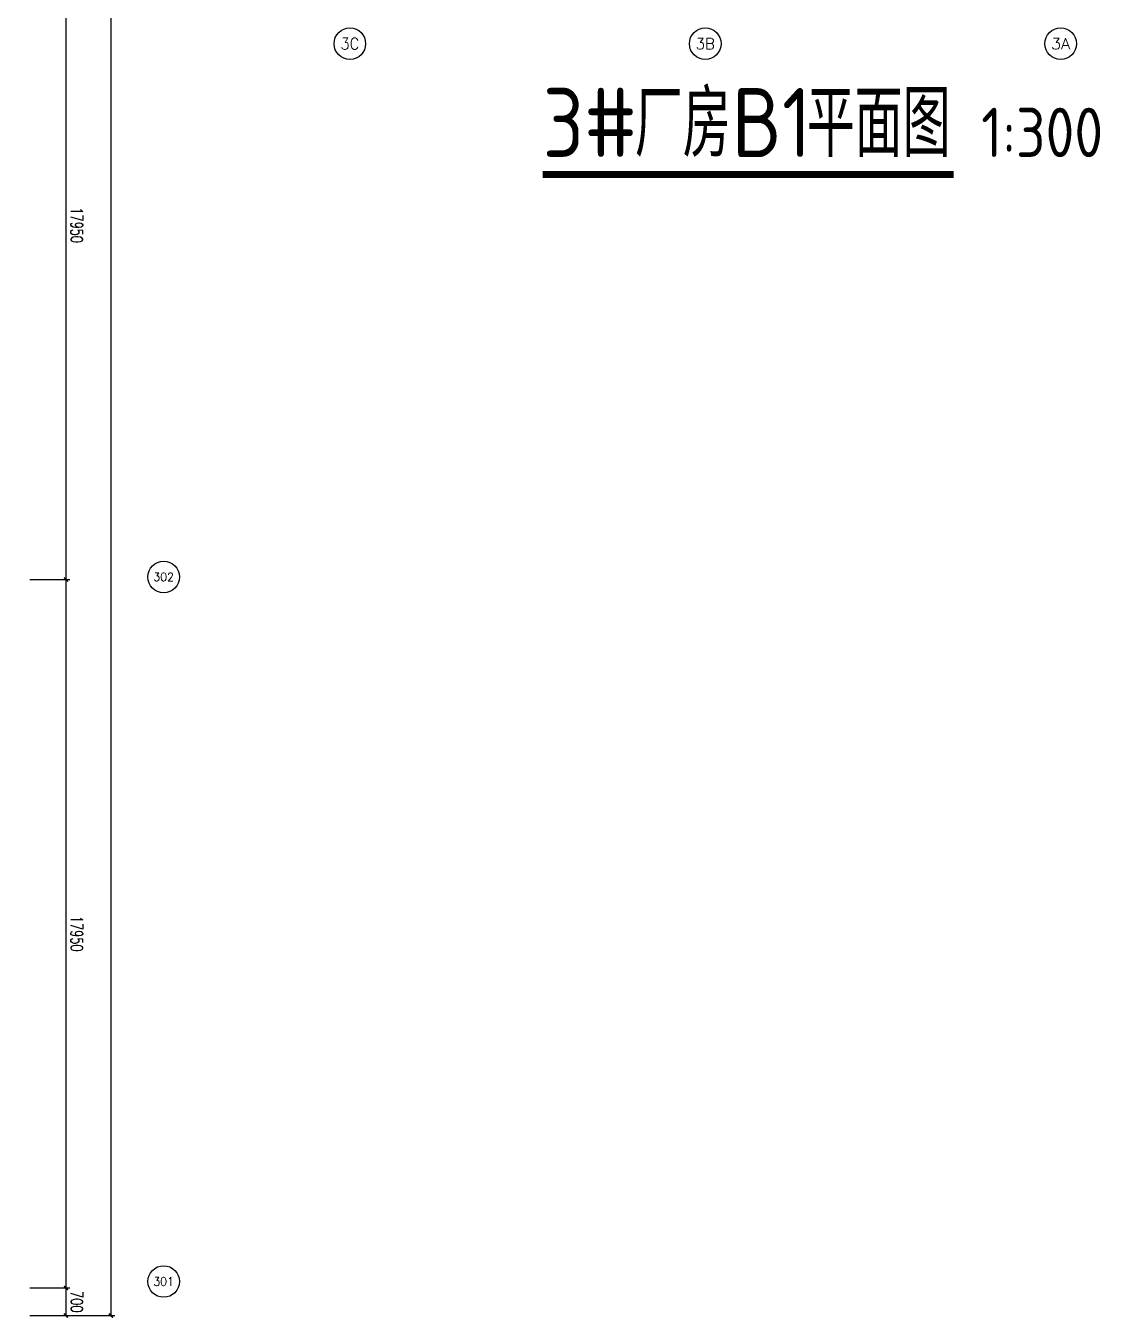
# Model space of a CAD drawing. Extents: x -474411 to 577939, y 0 to 1014176.
# Drawn here: x -125060 to -97852, y 548156 to 580897 of the extents above; entities that cross this region are included whole.
import ezdxf
from ezdxf.enums import TextEntityAlignment as Align

# ---------------------------------------------------------------- set-up
doc = ezdxf.new("R2010")
doc.units = 0
doc.header["$LTSCALE"] = 1000
doc.header["$MEASUREMENT"] = 0
doc.layers.get('Defpoints').update_dxf_attribs({"color": 210})
for name, color, linetype in [('A-AXIS-D', 1, 'Continuous'), ('DIM_SYMB', 3, 'Continuous'), ('PUB_TEXT', 7, 'Continuous')]:
    doc.layers.add(name, color=color, linetype=linetype)
doc.styles.add('_TCH_AXIS', font='COMPLEX', dxfattribs={"bigfont": 'GBCBIG'})
doc.styles.add('_TCH_DIM_T3', font='SIMPLEX', dxfattribs={"width": 0.705882, "bigfont": 'GBCBIG'})
doc.styles.add('A-DIM_T3', font='SIMPLEX', dxfattribs={"width": 0.705882, "bigfont": 'GBCBIG'})
doc.styles.get("Standard").update_dxf_attribs({"font": 'gbenor.shx', "bigfont": 'gbcbig.shx'})
doc.dimstyles.new('_TCH_ARCH&&100', dxfattribs={"dimtxt": 297.5, "dimasz": 100, "dimexe": 100, "dimexo": 100, "dimgap": 126.25, "dimtad": 1, "dimdec": 0, "dimzin": 0, "dimdsep": 46, "dimtxsty": '_TCH_DIM_T3', "dimblk": 'ARCHTICK', "dimcen": 0.09, "dimclrt": 7, "dimazin": 2, "dimtfac": 1, "dimtdec": 0, "dimtix": 1, "dimtmove": 2, "dimatfit": 3, "dimfxl": 0, "dimtolj": 1, "dimtzin": 0, "dimarcsym": 0})
doc.dimstyles.new('A-DIM&&100', dxfattribs={"dimtxt": 297.5, "dimasz": 100, "dimexe": 100, "dimexo": 100, "dimgap": 126.25, "dimtad": 1, "dimdec": 0, "dimzin": 0, "dimdsep": 46, "dimtxsty": 'A-DIM_T3', "dimblk": 'ARCHTICK', "dimcen": 0.09, "dimclrt": 7, "dimazin": 2, "dimtfac": 1, "dimtdec": 0, "dimtix": 1, "dimtmove": 2, "dimatfit": 3, "dimfxl": 0, "dimtolj": 1, "dimtzin": 0, "dimarcsym": 0})

# ---------------------------------------------------------------- blocks, each defined once
blk = doc.blocks.new('_ArchTick')
at = {"color": 0, "linetype": 'ByBlock', "const_width": 0.4}
blk.add_lwpolyline([(-0.5, -0.5), (0.5, 0.5)], dxfattribs=at)
blk = doc.blocks.new('*D581')
at = {"layer": 'A-AXIS-D', "color": 0, "lineweight": -2}
for p, q in [((-124960, 584820), (-123944, 584820)), ((-124044, 584820), (-124044, 566870)), ((-124960, 566870), (-123944, 566870))]:
    blk.add_line(p, q, dxfattribs=at)
at = {"layer": 'Defpoints', "color": 0}
for p in [(-125060, 584820), (-125060, 566870), (-124044, 566870)]:
    blk.add_point(p, dxfattribs=at)
at = {"layer": 'A-AXIS-D', "color": 0, "lineweight": -2, "xscale": 100, "yscale": 100, "zscale": 100}
for p, rotation in [((-124044, 584820), 90), ((-124044, 566870), 270)]:
    blk.add_blockref('_ArchTick', p, dxfattribs=dict(at, rotation=rotation))
at = {"layer": 'A-AXIS-D', "color": 7, "insert": (-123769, 575845), "char_height": 297.5, "attachment_point": 5, "rotation": 270, "style": 'A-DIM_T3'}
blk.add_mtext('\\A1;17950', dxfattribs=at)
blk = doc.blocks.new('*D582')
at = {"layer": 'A-AXIS-D', "color": 0, "lineweight": -2}
for p, q in [((-124960, 566870), (-123944, 566870)), ((-124044, 566870), (-124044, 548920)), ((-124960, 548920), (-123944, 548920))]:
    blk.add_line(p, q, dxfattribs=at)
at = {"layer": 'Defpoints', "color": 0}
for p in [(-125060, 566870), (-125060, 548920), (-124044, 548920)]:
    blk.add_point(p, dxfattribs=at)
at = {"layer": 'A-AXIS-D', "color": 0, "lineweight": -2, "xscale": 100, "yscale": 100, "zscale": 100}
for p, rotation in [((-124044, 566870), 90), ((-124044, 548920), 270)]:
    blk.add_blockref('_ArchTick', p, dxfattribs=dict(at, rotation=rotation))
at = {"layer": 'A-AXIS-D', "color": 7, "insert": (-123769, 557895), "char_height": 297.5, "attachment_point": 5, "rotation": 270, "style": 'A-DIM_T3'}
blk.add_mtext('\\A1;17950', dxfattribs=at)
blk = doc.blocks.new('*D583')
at = {"layer": 'A-AXIS-D', "color": 0, "lineweight": -2}
for p, q in [((-124960, 548920), (-123944, 548920)), ((-124044, 548920), (-124044, 548220)), ((-124960, 548220), (-123944, 548220))]:
    blk.add_line(p, q, dxfattribs=at)
at = {"layer": 'Defpoints', "color": 0}
for p in [(-125060, 548920), (-125060, 548220), (-124044, 548220)]:
    blk.add_point(p, dxfattribs=at)
at = {"layer": 'A-AXIS-D', "color": 0, "lineweight": -2, "xscale": 100, "yscale": 100, "zscale": 100}
for p, rotation in [((-124044, 548920), 90), ((-124044, 548220), 270)]:
    blk.add_blockref('_ArchTick', p, dxfattribs=dict(at, rotation=rotation))
at = {"layer": 'A-AXIS-D', "color": 7, "insert": (-123769, 548570), "char_height": 297.5, "attachment_point": 5, "rotation": 270, "style": 'A-DIM_T3'}
blk.add_mtext('\\A1;700', dxfattribs=at)
blk = doc.blocks.new('*D691')
at = {"layer": 'A-AXIS-D', "color": 0, "lineweight": -2}
for p, q in [((-124700, 621420), (-122805, 621420)), ((-122905, 621420), (-122905, 548220)), ((-124700, 548220), (-122805, 548220))]:
    blk.add_line(p, q, dxfattribs=at)
at = {"layer": 'Defpoints', "color": 0}
for p in [(-124800, 621420), (-124800, 548220), (-122905, 548220)]:
    blk.add_point(p, dxfattribs=at)
at = {"layer": 'A-AXIS-D', "color": 0, "lineweight": -2, "xscale": 100, "yscale": 100, "zscale": 100}
for p, rotation in [((-122905, 621420), 90), ((-122905, 548220), 270)]:
    blk.add_blockref('_ArchTick', p, dxfattribs=dict(at, rotation=rotation))
at = {"layer": 'A-AXIS-D', "color": 7, "insert": (-122630, 584820), "char_height": 297.5, "attachment_point": 5, "rotation": 270, "style": '_TCH_DIM_T3'}
blk.add_mtext('\\A1;73200', dxfattribs=at)

msp = doc.modelspace()

# ---------------------------------------------------------------- linework, layer by layer
at = {"layer": 'A-AXIS-D', "color": 8}
for centre in [(-116854.2, 580443.7), (-107854.2, 580443.7), (-98854.2, 580443.7), (-121570.4, 566934.3), (-121570.4, 549084.3)]:
    msp.add_circle(centre, 400, dxfattribs=at)
at = {"layer": 'DIM_SYMB', "color": 8, "const_width": 175}
msp.add_lwpolyline([(-111970.5, 577129.2), (-101564.2, 577129.2)], dxfattribs=at)

# ---------------------------------------------------------------- texts
at = {"layer": 'PUB_TEXT', "color": 8, "style": '_TCH_AXIS'}
for s, height, p, p2 in [('3C', 294.28, (-117092.4, 580296.6), (-116616, 580296.6)), ('3B', 282.17, (-108096, 580302.7), (-107612.3, 580302.7)), ('3A', 276.42, (-99097.7, 580305.5), (-98610.7, 580305.5)), ('302', 206.28, (-121830.7, 566831.1), (-121310.1, 566831.1)), ('301', 224.46, (-121827, 548972.1), (-121313.9, 548972.1))]:
    msp.add_text(s, height=height, dxfattribs=at).set_placement(p, p2, align=Align.FIT)
at = {"layer": 'PUB_TEXT', "color": 8}
for s, height, p in [('3#', 1750, (-111970.5, 577572.3)), ('厂房', 1687.94, (-109637.2, 577572.3)), ('B1', 1750, (-107179.7, 577572.3)), ('平面图', 1687.94, (-105283.9, 577572.3)), ('1:300', 1250, (-100864.2, 577572.3))]:
    msp.add_text(s, height=height, dxfattribs=at).set_placement(p)

# ---------------------------------------------------------------- dimensions: what is measured, and where the dimension line sits
at = {"layer": 'A-AXIS-D', "color": 8}
for base, p1, p2, dimstyle, picture, middle in [((-122904.5, 548219.9), (-124800, 621420), (-124800, 548219.9), '_TCH_ARCH&&100', '*D691', (-122629.5, 584820)), ((-124044.2, 566870), (-125060, 584820), (-125060, 566870), 'A-DIM&&100', '*D581', (-123769.2, 575845)), ((-124044.2, 548920), (-125060, 566870), (-125060, 548920), 'A-DIM&&100', '*D582', (-123769.2, 557895)), ((-124044.2, 548219.9), (-125060, 548920), (-125060, 548219.9), 'A-DIM&&100', '*D583', (-123769.2, 548570))]:
    dim = msp.add_linear_dim(base=base, p1=p1, p2=p2, angle=270, dimstyle=dimstyle, override={"dimgap": 0}, dxfattribs=at)
    dim.commit()
    dim.dimension.update_dxf_attribs({"geometry": picture, "text_midpoint": middle, "dimtype": 161, "text_rotation": 270})

doc.saveas('drawing.dxf')
